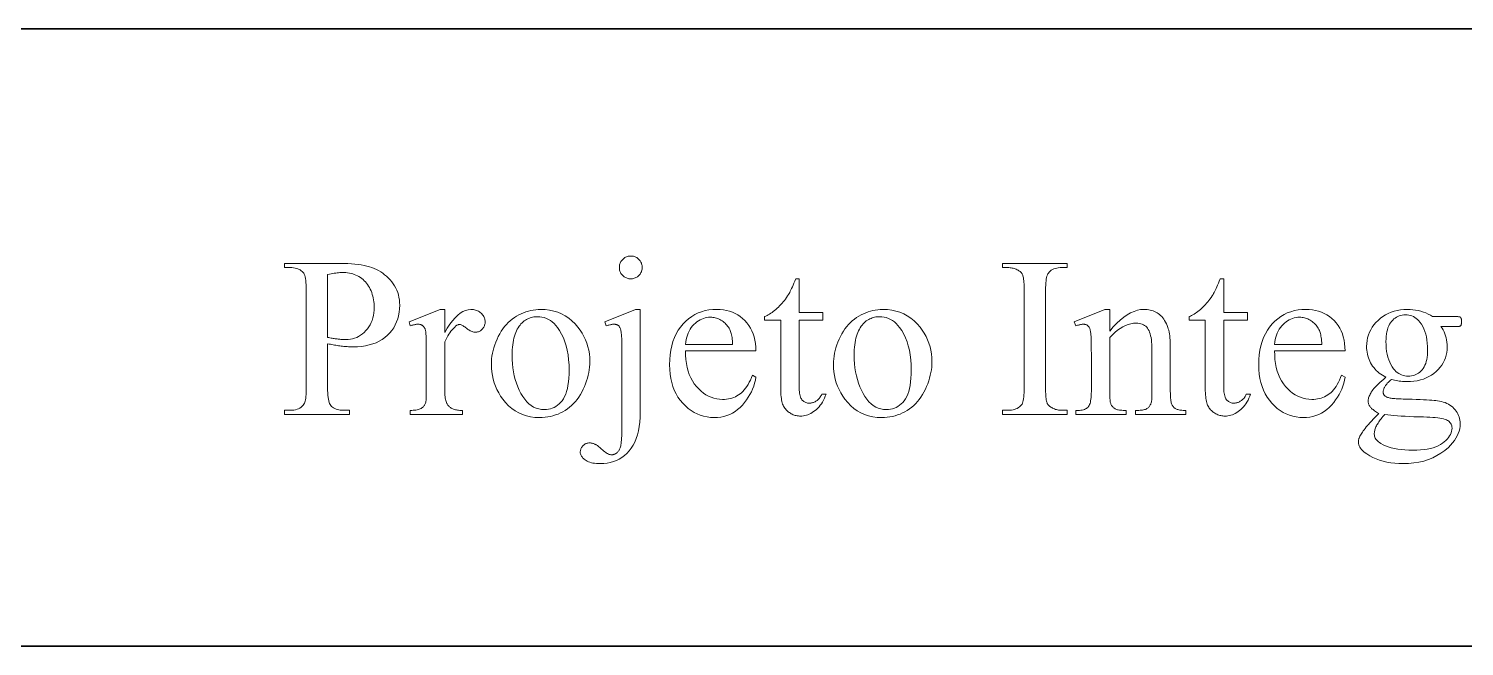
# Model space of a CAD drawing. Extents: x 0 to 297, y 0 to 210.
# Drawn here: x 202.11 to 248.57, y 50 to 70 of the extents above; entities that cross this region are included whole.
import ezdxf

# ---------------------------------------------------------------- set-up
doc = ezdxf.new("R2010")
doc.units = 0

msp = doc.modelspace()

# ---------------------------------------------------------------- linework, layer by layer
at = {"color": 7, "lineweight": 35}
for p, q in [((162, 70), (287, 70)), ((162, 50), (287, 50))]:
    msp.add_line(p, q, dxfattribs=at)
at = {"color": 7, "lineweight": 13}
for points in [[(211.786224, 59.798122), (211.786224, 58.374187), (211.787247, 58.285397), (211.790268, 58.203602), (211.795319, 58.128799), (211.802383, 58.060993), (211.811462, 58.000179), (211.822571, 57.946358), (211.835693, 57.899529), (211.85083, 57.859695), (211.867996, 57.826855), (211.887161, 57.801006), (211.91597, 57.77087), (211.947586, 57.743904), (211.98201, 57.720112), (212.019257, 57.699493), (212.059296, 57.682045), (212.102158, 57.66777), (212.147842, 57.656666), (212.19632, 57.648735), (212.24762, 57.643978), (212.301727, 57.642391), (212.489182, 57.642391), (212.489182, 57.50901), (210.394745, 57.50901), (210.394745, 57.642391), (210.578583, 57.642391), (210.638824, 57.644409), (210.695526, 57.650467), (210.748703, 57.660561), (210.79834, 57.67469), (210.844452, 57.69286), (210.887024, 57.715065), (210.926071, 57.74131), (210.961578, 57.771591), (210.993546, 57.805908), (211.021988, 57.844265), (211.03569, 57.869682), (211.047943, 57.901222), (211.058762, 57.938896), (211.06813, 57.982693), (211.076065, 58.032623), (211.08255, 58.08868), (211.087601, 58.150864), (211.091202, 58.219177), (211.093369, 58.293617), (211.094086, 58.374187), (211.094086, 61.532082), (211.093109, 61.620872), (211.090195, 61.702667), (211.085327, 61.777466), (211.078522, 61.845276), (211.069763, 61.90609), (211.059052, 61.959911), (211.046402, 62.006741), (211.031799, 62.046574), (211.015244, 62.079414), (210.99675, 62.105263), (210.96727, 62.135399), (210.935043, 62.162361), (210.90007, 62.186153), (210.862366, 62.206776), (210.821915, 62.224224), (210.778732, 62.238499), (210.732803, 62.249603), (210.684143, 62.25753), (210.632736, 62.262291), (210.578583, 62.263878), (210.394745, 62.263878), (210.394745, 62.397259), (212.186371, 62.397259), (212.314819, 62.395905), (212.437714, 62.39185), (212.555054, 62.385094), (212.66684, 62.375629), (212.773071, 62.363464), (212.873764, 62.348591), (212.968887, 62.331017), (213.058472, 62.310741), (213.142502, 62.287758), (213.220978, 62.262074), (213.295502, 62.233181), (213.36763, 62.200573), (213.437378, 62.164257), (213.504761, 62.124222), (213.569763, 62.080479), (213.63237, 62.03302), (213.692612, 61.981846), (213.750473, 61.926964), (213.805954, 61.868366), (213.859055, 61.806053), (213.908371, 61.740696), (213.952484, 61.672962), (213.991425, 61.602844), (214.025162, 61.53035), (214.053711, 61.455479), (214.077072, 61.378223), (214.095245, 61.298592), (214.108215, 61.216579), (214.116013, 61.132191), (214.118607, 61.045422), (214.114655, 60.927971), (214.102814, 60.814995), (214.083069, 60.706486), (214.05545, 60.602448), (214.019913, 60.502884), (213.976501, 60.407784), (213.925186, 60.317158), (213.865967, 60.230999), (213.798859, 60.149315), (213.723862, 60.072098), (213.641663, 60.000862), (213.552917, 59.93713), (213.457657, 59.880894), (213.355881, 59.832153), (213.247574, 59.790913), (213.132736, 59.757172), (213.011368, 59.730927), (212.883484, 59.712181), (212.749084, 59.700935), (212.608154, 59.697186), (212.572525, 59.697437), (212.536331, 59.698196), (212.499573, 59.699459), (212.462219, 59.701225), (212.424301, 59.703495), (212.385803, 59.706272), (212.346725, 59.709553), (212.307068, 59.713337), (212.26683, 59.717625), (212.226028, 59.72242), (212.184647, 59.727718), (212.142685, 59.733524), (212.100143, 59.739834), (212.057037, 59.746647), (212.013336, 59.753963), (211.96907, 59.761787), (211.924225, 59.770115), (211.878799, 59.778946), (211.832809, 59.78828)], [(221.595169, 62.638786), (221.625702, 62.637707), (221.655304, 62.63446), (221.68396, 62.629051), (221.711685, 62.621483), (221.738464, 62.611752), (221.764313, 62.599854), (221.789215, 62.585793), (221.813202, 62.569572), (221.836227, 62.551189), (221.858322, 62.53064), (221.878876, 62.508541), (221.897263, 62.485504), (221.913483, 62.461533), (221.927536, 62.436623), (221.939438, 62.410778), (221.949173, 62.383991), (221.956741, 62.35627), (221.962143, 62.327614), (221.965393, 62.298016), (221.966476, 62.267483), (221.965393, 62.237633), (221.962143, 62.208649), (221.956741, 62.180531), (221.949173, 62.153278), (221.939438, 62.126892), (221.927536, 62.101368), (221.913483, 62.07671), (221.897263, 62.052917), (221.878876, 62.029991), (221.858322, 62.007927), (221.836227, 61.987381), (221.813202, 61.968994), (221.789215, 61.952774), (221.764313, 61.938713), (221.738464, 61.926819), (221.711685, 61.917084), (221.68396, 61.909515), (221.655304, 61.904106), (221.625702, 61.900864), (221.595169, 61.89978), (221.565323, 61.900864), (221.536331, 61.904106), (221.508224, 61.909515), (221.480972, 61.917084), (221.454575, 61.926819), (221.429062, 61.938713), (221.404404, 61.952774), (221.3806, 61.968994), (221.357681, 61.987381), (221.335617, 62.007927), (221.315063, 62.029991), (221.296692, 62.052917), (221.280457, 62.07671), (221.266403, 62.101368), (221.254501, 62.126892), (221.244781, 62.153278), (221.237198, 62.180531), (221.231796, 62.208649), (221.228546, 62.237633), (221.227478, 62.267483), (221.228546, 62.298016), (221.231796, 62.327614), (221.237198, 62.35627), (221.244781, 62.383991), (221.254501, 62.410778), (221.266403, 62.436623), (221.280457, 62.461533), (221.296692, 62.485504), (221.315063, 62.508541), (221.335617, 62.53064), (221.357681, 62.551189), (221.3806, 62.569572), (221.404404, 62.585793), (221.429062, 62.599854), (221.454575, 62.611752), (221.480972, 62.621483), (221.508224, 62.629055), (221.536331, 62.63446), (221.565323, 62.637707)], [(235.722778, 57.642391), (235.722778, 57.50901), (233.628342, 57.50901), (233.628342, 57.642391), (233.801376, 57.642391), (233.860275, 57.644157), (233.915863, 57.649456), (233.96814, 57.658291), (234.01709, 57.670654), (234.062729, 57.68655), (234.105042, 57.705982), (234.144058, 57.728947), (234.179749, 57.75544), (234.212112, 57.785469), (234.241165, 57.819031), (234.257599, 57.845348), (234.272308, 57.878151), (234.285294, 57.917446), (234.296539, 57.963226), (234.306061, 58.015499), (234.313843, 58.074261), (234.319901, 58.139507), (234.324219, 58.211246), (234.326813, 58.289471), (234.327682, 58.374187), (234.327682, 61.532082), (234.327225, 61.603821), (234.325806, 61.670509), (234.323471, 61.732155), (234.32019, 61.78875), (234.315979, 61.840302), (234.310822, 61.886803), (234.304718, 61.928261), (234.297699, 61.964668), (234.289734, 61.996033), (234.280823, 62.022346), (234.272858, 62.040119), (234.263382, 62.057388), (234.25238, 62.07415), (234.239868, 62.090408), (234.225845, 62.106163), (234.210312, 62.12141), (234.193268, 62.136154), (234.174698, 62.150394), (234.154617, 62.164131), (234.133026, 62.177361), (234.101151, 62.193798), (234.069, 62.208504), (234.03656, 62.221481), (234.003815, 62.232731), (233.970795, 62.242249), (233.937485, 62.250034), (233.9039, 62.256088), (233.87001, 62.260418), (233.835831, 62.263012), (233.801376, 62.263878), (233.628342, 62.263878), (233.628342, 62.397259), (235.722778, 62.397259), (235.722778, 62.263878), (235.546143, 62.263878), (235.48793, 62.262112), (235.432953, 62.256813), (235.381226, 62.247978), (235.332733, 62.235615), (235.287491, 62.219719), (235.245499, 62.200287), (235.206741, 62.177322), (235.171234, 62.150826), (235.138977, 62.120796), (235.109955, 62.087238), (235.092834, 62.060921), (235.077515, 62.028114), (235.063995, 61.988823), (235.052277, 61.943039), (235.042358, 61.89077), (235.034241, 61.832008), (235.027939, 61.766762), (235.023438, 61.695023), (235.020721, 61.616798), (235.019821, 61.532082), (235.019821, 58.374187), (235.020294, 58.302448), (235.021698, 58.23576), (235.024048, 58.174114), (235.027328, 58.117519), (235.03154, 58.065968), (235.036697, 58.019463), (235.042786, 57.978008), (235.04982, 57.941597), (235.057785, 57.910236), (235.066696, 57.883919), (235.074692, 57.86615), (235.08429, 57.848881), (235.095459, 57.832119), (235.108215, 57.815861), (235.122574, 57.800106), (235.138504, 57.784859), (235.156021, 57.770115), (235.175125, 57.755875), (235.195816, 57.742138), (235.218094, 57.728909), (235.249283, 57.712471), (235.280823, 57.697762), (235.312729, 57.684784), (235.344986, 57.673538), (235.377609, 57.664021), (235.410599, 57.656235), (235.443939, 57.650177), (235.477646, 57.645851), (235.511719, 57.643257), (235.546143, 57.642391)], [(211.786224, 60.003601), (211.824005, 59.996574), (211.860931, 59.989906), (211.896973, 59.983597), (211.932159, 59.977646), (211.966476, 59.972061), (211.999924, 59.966831), (212.032516, 59.961967), (212.06424, 59.957458), (212.095093, 59.953316), (212.125092, 59.949528), (212.154221, 59.946106), (212.18248, 59.943039), (212.209885, 59.940338), (212.236404, 59.937992), (212.262085, 59.936012), (212.28688, 59.934387), (212.310822, 59.933128), (212.333893, 59.932224), (212.356094, 59.931686), (212.377441, 59.931503), (212.451385, 59.934406), (212.523285, 59.943111), (212.59314, 59.957623), (212.660919, 59.977936), (212.726654, 60.004055), (212.790344, 60.035976), (212.851959, 60.0737), (212.91153, 60.117229), (212.969055, 60.166561), (213.024521, 60.221699), (213.076233, 60.281452), (213.122498, 60.344627), (213.163315, 60.411228), (213.1987, 60.481255), (213.228638, 60.554703), (213.253143, 60.631577), (213.272186, 60.711876), (213.285797, 60.795601), (213.293961, 60.882748), (213.296692, 60.97332), (213.29538, 61.036316), (213.291489, 61.098412), (213.285004, 61.159607), (213.275925, 61.219898), (213.264236, 61.279289), (213.249969, 61.337776), (213.233093, 61.395367), (213.213623, 61.452053), (213.191559, 61.507839), (213.166901, 61.562721), (213.139877, 61.615788), (213.110672, 61.666111), (213.079315, 61.713696), (213.045776, 61.758541), (213.010101, 61.800648), (212.972244, 61.840012), (212.932236, 61.876637), (212.890045, 61.910522), (212.845718, 61.941669), (212.79921, 61.970078), (212.750977, 61.995762), (212.701447, 62.018745), (212.65062, 62.039021), (212.59848, 62.056595), (212.545059, 62.071465), (212.490341, 62.083633), (212.434326, 62.093094), (212.376999, 62.099854), (212.31839, 62.103909), (212.258469, 62.105263), (212.220657, 62.104576), (212.180756, 62.10252), (212.138748, 62.099098), (212.094666, 62.094303), (212.048492, 62.088139), (212.000214, 62.080605), (211.94986, 62.071701), (211.8974, 62.061424), (211.842865, 62.049782), (211.786224, 62.036766)], [(227.045776, 61.896175), (227.045776, 60.8111), (227.81723, 60.8111), (227.81723, 60.558758), (227.045776, 60.558758), (227.045776, 58.417446), (227.046707, 58.35537), (227.049454, 58.297474), (227.054062, 58.243763), (227.060486, 58.194229), (227.068756, 58.14888), (227.078873, 58.107712), (227.09082, 58.070724), (227.104614, 58.037922), (227.120239, 58.0093), (227.137711, 57.984856), (227.156616, 57.963623), (227.176575, 57.944626), (227.197571, 57.927864), (227.219604, 57.913338), (227.242706, 57.901043), (227.26683, 57.890987), (227.292023, 57.883163), (227.318237, 57.877575), (227.34552, 57.874222), (227.373825, 57.873104), (227.397552, 57.873844), (227.421127, 57.87606), (227.44455, 57.879757), (227.46785, 57.88493), (227.490982, 57.891582), (227.513992, 57.899708), (227.536835, 57.909317), (227.559555, 57.920403), (227.582123, 57.932964), (227.604538, 57.947006), (227.626389, 57.96249), (227.647217, 57.979378), (227.667053, 57.997673), (227.685867, 58.017372), (227.703674, 58.038479), (227.720474, 58.060993), (227.736267, 58.084911), (227.751053, 58.110237), (227.764816, 58.136967), (227.777573, 58.165104), (227.918167, 58.165104), (227.891891, 58.096195), (227.863525, 58.030785), (227.833054, 57.968868), (227.800507, 57.910454), (227.765869, 57.85553), (227.729126, 57.804108), (227.690308, 57.75618), (227.649384, 57.71175), (227.606384, 57.670815), (227.561279, 57.633381), (227.514999, 57.599476), (227.468414, 57.569141), (227.421555, 57.542374), (227.374405, 57.519176), (227.326965, 57.499546), (227.279236, 57.483486), (227.231216, 57.470997), (227.182907, 57.462074), (227.134323, 57.456722), (227.085434, 57.454937), (227.052338, 57.455856), (227.019394, 57.458614), (226.986588, 57.463211), (226.953934, 57.469646), (226.921417, 57.477917), (226.889038, 57.488029), (226.856812, 57.499981), (226.824738, 57.513767), (226.792786, 57.529396), (226.761002, 57.546864), (226.730103, 57.56604), (226.700867, 57.586803), (226.673294, 57.609154), (226.647369, 57.633091), (226.623108, 57.658615), (226.60051, 57.685722), (226.579559, 57.714417), (226.560272, 57.744698), (226.542648, 57.776566), (226.526672, 57.81002), (226.512299, 57.846123), (226.49942, 57.885941), (226.488068, 57.929466), (226.478226, 57.976711), (226.469894, 58.027664), (226.463089, 58.082333), (226.457794, 58.140717), (226.45401, 58.202808), (226.451736, 58.268616), (226.450974, 58.338139), (226.450974, 60.558758), (225.928268, 60.558758), (225.928268, 60.677719), (225.968002, 60.694679), (226.007935, 60.71384), (226.048035, 60.735199), (226.088318, 60.758759), (226.128784, 60.784515), (226.169434, 60.812469), (226.210251, 60.842625), (226.251266, 60.874981), (226.29245, 60.909534), (226.333817, 60.946285), (226.374817, 60.98484), (226.414917, 61.024799), (226.454132, 61.066166), (226.492432, 61.10894), (226.529831, 61.153114), (226.56633, 61.1987), (226.601929, 61.245689), (226.636627, 61.294086), (226.670425, 61.343887), (226.703323, 61.395096), (226.720551, 61.424763), (226.739075, 61.458973), (226.758911, 61.497726), (226.780029, 61.541023), (226.80246, 61.58886), (226.826172, 61.641239), (226.851196, 61.698158), (226.877502, 61.759624), (226.905121, 61.82563), (226.934036, 61.896175)], [(240.784073, 61.896175), (240.784073, 60.8111), (241.555511, 60.8111), (241.555511, 60.558758), (240.784073, 60.558758), (240.784073, 58.417446), (240.784988, 58.35537), (240.78775, 58.297474), (240.792343, 58.243763), (240.798767, 58.194229), (240.807053, 58.14888), (240.817154, 58.107712), (240.829117, 58.070724), (240.842896, 58.037922), (240.858521, 58.0093), (240.875992, 57.984856), (240.894897, 57.963623), (240.914856, 57.944626), (240.935852, 57.927864), (240.957901, 57.913338), (240.980988, 57.901043), (241.005127, 57.890987), (241.030304, 57.883163), (241.056519, 57.877575), (241.083801, 57.874222), (241.112122, 57.873104), (241.135834, 57.873844), (241.159409, 57.87606), (241.182846, 57.879757), (241.206131, 57.88493), (241.229279, 57.891582), (241.252274, 57.899708), (241.275131, 57.909317), (241.297836, 57.920403), (241.320404, 57.932964), (241.342834, 57.947006), (241.36467, 57.96249), (241.385513, 57.979378), (241.405334, 57.997673), (241.424149, 58.017372), (241.441956, 58.038479), (241.458755, 58.060993), (241.474548, 58.084911), (241.489334, 58.110237), (241.503098, 58.136967), (241.515869, 58.165104), (241.656448, 58.165104), (241.630173, 58.096195), (241.601807, 58.030785), (241.571335, 57.968868), (241.538788, 57.910454), (241.50415, 57.85553), (241.467407, 57.804108), (241.428589, 57.75618), (241.38768, 57.71175), (241.344666, 57.670815), (241.299561, 57.633381), (241.253281, 57.599476), (241.206711, 57.569141), (241.159851, 57.542374), (241.112686, 57.519176), (241.065247, 57.499546), (241.017517, 57.483486), (240.969513, 57.470997), (240.921204, 57.462074), (240.872604, 57.456722), (240.823715, 57.454937), (240.790634, 57.455856), (240.757675, 57.458614), (240.724869, 57.463211), (240.692215, 57.469646), (240.659698, 57.477917), (240.627319, 57.488029), (240.595093, 57.499981), (240.563019, 57.513767), (240.531082, 57.529396), (240.499283, 57.546864), (240.468384, 57.56604), (240.439148, 57.586803), (240.411575, 57.609154), (240.385651, 57.633091), (240.361389, 57.658615), (240.338791, 57.685722), (240.317841, 57.714417), (240.298553, 57.744698), (240.28093, 57.776566), (240.264954, 57.81002), (240.25058, 57.846123), (240.237701, 57.885941), (240.226349, 57.929466), (240.216507, 57.976711), (240.208191, 58.027664), (240.20137, 58.082333), (240.196075, 58.140717), (240.192291, 58.202808), (240.190018, 58.268616), (240.189255, 58.338139), (240.189255, 60.558758), (239.66655, 60.558758), (239.66655, 60.677719), (239.706299, 60.694679), (239.746216, 60.71384), (239.786316, 60.735199), (239.826599, 60.758759), (239.867065, 60.784515), (239.907715, 60.812469), (239.948547, 60.842625), (239.989548, 60.874981), (240.030731, 60.909534), (240.072098, 60.946285), (240.113098, 60.98484), (240.153214, 61.024799), (240.192413, 61.066166), (240.230713, 61.10894), (240.268112, 61.153114), (240.304611, 61.1987), (240.34021, 61.245689), (240.374908, 61.294086), (240.408707, 61.343887), (240.441605, 61.395096), (240.458832, 61.424763), (240.477356, 61.458973), (240.497192, 61.497726), (240.518311, 61.541023), (240.540741, 61.58886), (240.564453, 61.641239), (240.589478, 61.698158), (240.615784, 61.759624), (240.643402, 61.82563), (240.672318, 61.896175)], [(215.574982, 60.908432), (215.574982, 60.165825), (215.658112, 60.306919), (215.741669, 60.433163), (215.825668, 60.544556), (215.910095, 60.641094), (215.994949, 60.722782), (216.080246, 60.789616), (216.16597, 60.841599), (216.252121, 60.878731), (216.338715, 60.901009), (216.425735, 60.908432), (216.464706, 60.907227), (216.502304, 60.903603), (216.538544, 60.897564), (216.573395, 60.889111), (216.606888, 60.878242), (216.639008, 60.86496), (216.669754, 60.849258), (216.699142, 60.831146), (216.727142, 60.810616), (216.753784, 60.78767), (216.778442, 60.763138), (216.800507, 60.73785), (216.819977, 60.711803), (216.836838, 60.685001), (216.85112, 60.65744), (216.862793, 60.629128), (216.871887, 60.600052), (216.878372, 60.570221), (216.882263, 60.539635), (216.88356, 60.508289), (216.882629, 60.480602), (216.879807, 60.453785), (216.875122, 60.427826), (216.868561, 60.402737), (216.860138, 60.378513), (216.849823, 60.355152), (216.837631, 60.332657), (216.823578, 60.311028), (216.807648, 60.290264), (216.789841, 60.270367), (216.770721, 60.251873), (216.7509, 60.235325), (216.730347, 60.220726), (216.709091, 60.208073), (216.687088, 60.197365), (216.664383, 60.188606), (216.640945, 60.181793), (216.616806, 60.176926), (216.591919, 60.174007), (216.56633, 60.173035), (216.540787, 60.174278), (216.514633, 60.178009), (216.487869, 60.184227), (216.460495, 60.192932), (216.432495, 60.204124), (216.4039, 60.217808), (216.37468, 60.233974), (216.344849, 60.252628), (216.314407, 60.273773), (216.28334, 60.297401), (216.252792, 60.321033), (216.223862, 60.342175), (216.196564, 60.360832), (216.170868, 60.376999), (216.146805, 60.390678), (216.124374, 60.401871), (216.103546, 60.41058), (216.084351, 60.416798), (216.066788, 60.420528), (216.050827, 60.421772), (216.03775, 60.421051), (216.024445, 60.418888), (216.010925, 60.415283), (215.997192, 60.410236), (215.983246, 60.403748), (215.96907, 60.395817), (215.954681, 60.386444), (215.940094, 60.375629), (215.925278, 60.363373), (215.910233, 60.349674), (215.877686, 60.318203), (215.844925, 60.282909), (215.811935, 60.243797), (215.778732, 60.200863), (215.745316, 60.154106), (215.711685, 60.103531), (215.677826, 60.049133), (215.643768, 59.990913), (215.609482, 59.928875), (215.574982, 59.86301), (215.574982, 58.28046), (215.575668, 58.226997), (215.577728, 58.176205), (215.581146, 58.128078), (215.585938, 58.082623), (215.592102, 58.039833), (215.59964, 57.99971), (215.608551, 57.962254), (215.61882, 57.927467), (215.630463, 57.895348), (215.643478, 57.865894), (215.653564, 57.846752), (215.6651, 57.828262), (215.678085, 57.810417), (215.692505, 57.793221), (215.708359, 57.776676), (215.725662, 57.760777), (215.744415, 57.745529), (215.764603, 57.730927), (215.786224, 57.716976), (215.809296, 57.703674), (215.834137, 57.691345), (215.861069, 57.680317), (215.890091, 57.670582), (215.921204, 57.662148), (215.954391, 57.65501), (215.989685, 57.64917), (216.027069, 57.644627), (216.066544, 57.641384), (216.108109, 57.639435), (216.151764, 57.638786), (216.151764, 57.50901), (214.461075, 57.50901), (214.461075, 57.638786), (214.510239, 57.63958), (214.556808, 57.64196), (214.6008, 57.645924), (214.642181, 57.651478), (214.680969, 57.658615), (214.717163, 57.667339), (214.750763, 57.677647), (214.781754, 57.689545), (214.810165, 57.703026), (214.835983, 57.718094), (214.853455, 57.730316), (214.869858, 57.743904), (214.885178, 57.758865), (214.899429, 57.775196), (214.912582, 57.792896), (214.924652, 57.811966), (214.935654, 57.832405), (214.945572, 57.854218), (214.954391, 57.877396), (214.962143, 57.901943), (214.965576, 57.916473), (214.968643, 57.935543), (214.971344, 57.959156), (214.973679, 57.987309), (214.975662, 58.020004), (214.977295, 58.057243), (214.978546, 58.099026), (214.979446, 58.145348), (214.979996, 58.196213), (214.980179, 58.251621), (214.980179, 59.531361), (214.979935, 59.642048), (214.979233, 59.743401), (214.978058, 59.835415), (214.976425, 59.918095), (214.974319, 59.991436), (214.971741, 60.055443), (214.968689, 60.110111), (214.965179, 60.155441), (214.961197, 60.191437), (214.956741, 60.218094), (214.95166, 60.239491), (214.945786, 60.259697), (214.939117, 60.278709), (214.931656, 60.296539), (214.923401, 60.313175), (214.914352, 60.328621), (214.90451, 60.34288), (214.893875, 60.355946), (214.882446, 60.367825), (214.870224, 60.378513), (214.8573, 60.388103), (214.843765, 60.396683), (214.82962, 60.404251), (214.81485, 60.410812), (214.799484, 60.416363), (214.783493, 60.420906), (214.766891, 60.424438), (214.74968, 60.426964), (214.731857, 60.428478), (214.713409, 60.428982), (214.690765, 60.42844), (214.667557, 60.426819), (214.643768, 60.424114), (214.6194, 60.42033), (214.594452, 60.415462), (214.568924, 60.409515), (214.542831, 60.402485), (214.516144, 60.394375), (214.488892, 60.385181), (214.461075, 60.374908), (214.425018, 60.504684), (215.423584, 60.908432)], [(218.682404, 60.908432), (218.829422, 60.902737), (218.97052, 60.885651), (219.105698, 60.85717), (219.23497, 60.817303), (219.358322, 60.766041), (219.475769, 60.703388), (219.587311, 60.629341), (219.692932, 60.543907), (219.792648, 60.447079), (219.886444, 60.33886), (219.959732, 60.240086), (220.025314, 60.138428), (220.08316, 60.033886), (220.133316, 59.926456), (220.175735, 59.816147), (220.210449, 59.702953), (220.237457, 59.586876), (220.256744, 59.467915), (220.268311, 59.346069), (220.272171, 59.22134), (220.27005, 59.132549), (220.263672, 59.043545), (220.253021, 58.954323), (220.238144, 58.864887), (220.218994, 58.77523), (220.195602, 58.685364), (220.167953, 58.595276), (220.136047, 58.504974), (220.099899, 58.414455), (220.059479, 58.323719), (220.015335, 58.235111), (219.967987, 58.15097), (219.917435, 58.071304), (219.863663, 57.996105), (219.806686, 57.925377), (219.746506, 57.859119), (219.683105, 57.797329), (219.616516, 57.740013), (219.546707, 57.687164), (219.473679, 57.638786), (219.398224, 57.594952), (219.32106, 57.555729), (219.242203, 57.521122), (219.161652, 57.491131), (219.079407, 57.465752), (218.995453, 57.444988), (218.909821, 57.428837), (218.822495, 57.417301), (218.733475, 57.410381), (218.642761, 57.408073), (218.496582, 57.414021), (218.356522, 57.431866), (218.22261, 57.461605), (218.094803, 57.503242), (217.973145, 57.556774), (217.857605, 57.622204), (217.748199, 57.699528), (217.644913, 57.78875), (217.54776, 57.88987), (217.456741, 58.00288), (217.3862, 58.104324), (217.323074, 58.208218), (217.26738, 58.314564), (217.219101, 58.423359), (217.178268, 58.534607), (217.144852, 58.648304), (217.118851, 58.764454), (217.100296, 58.883057), (217.089157, 59.004108), (217.085434, 59.127613), (217.087692, 59.218403), (217.094452, 59.309082), (217.105713, 59.399654), (217.12149, 59.49012), (217.141769, 59.580479), (217.16655, 59.670727), (217.195831, 59.760868), (217.22963, 59.850899), (217.267929, 59.940823), (217.310745, 60.03064), (217.357224, 60.118057), (217.406555, 60.20079), (217.45874, 60.278839), (217.513779, 60.352196), (217.571655, 60.420872), (217.63237, 60.484856), (217.695938, 60.544159), (217.76236, 60.598774), (217.831635, 60.648701), (217.903748, 60.693943), (217.977722, 60.734695), (218.052567, 60.77116), (218.128265, 60.803333), (218.204834, 60.831215), (218.282257, 60.854809), (218.360565, 60.874115), (218.439728, 60.88913), (218.51976, 60.899853), (218.600647, 60.906288)], [(221.905197, 60.908432), (221.905197, 57.584713), (221.901581, 57.419643), (221.890778, 57.263302), (221.872742, 57.115681), (221.847519, 56.976784), (221.815063, 56.846611), (221.775421, 56.725159), (221.728546, 56.612434), (221.674484, 56.508434), (221.61319, 56.413155), (221.544708, 56.326603), (221.470444, 56.24852), (221.391861, 56.178658), (221.308945, 56.117012), (221.221695, 56.063587), (221.130142, 56.018383), (221.034241, 55.981396), (220.934036, 55.952629), (220.829483, 55.932083), (220.720627, 55.919754), (220.607422, 55.915642), (220.543518, 55.916832), (220.482986, 55.920403), (220.425842, 55.92635), (220.372101, 55.934677), (220.321732, 55.945385), (220.274765, 55.958469), (220.231186, 55.973934), (220.190994, 55.991779), (220.154175, 56.012001), (220.120758, 56.034607), (220.090622, 56.058468), (220.06366, 56.082478), (220.039871, 56.106632), (220.019257, 56.130928), (220.001801, 56.155369), (219.987534, 56.179955), (219.976425, 56.204685), (219.968491, 56.229557), (219.96373, 56.254578), (219.962143, 56.279739), (219.963028, 56.304611), (219.965683, 56.328766), (219.970093, 56.352196), (219.976288, 56.374908), (219.984222, 56.396896), (219.993942, 56.418167), (220.005432, 56.438713), (220.018677, 56.458542), (220.033691, 56.477646), (220.050476, 56.496033), (220.068436, 56.513157), (220.087021, 56.528477), (220.106216, 56.541996), (220.126022, 56.553711), (220.146454, 56.563625), (220.16748, 56.571735), (220.189133, 56.578045), (220.211395, 56.58255), (220.234268, 56.585255), (220.257751, 56.586155), (220.276535, 56.585686), (220.29538, 56.584282), (220.314316, 56.581936), (220.333313, 56.578655), (220.352386, 56.57444), (220.371521, 56.569283), (220.390732, 56.56319), (220.410019, 56.556164), (220.429382, 56.548195), (220.448807, 56.539291), (220.462204, 56.532928), (220.477875, 56.523933), (220.495804, 56.51231), (220.516006, 56.498051), (220.538483, 56.481163), (220.563232, 56.461643), (220.590256, 56.439491), (220.619537, 56.414707), (220.651093, 56.387291), (220.684937, 56.357243), (220.719345, 56.32745), (220.752625, 56.300793), (220.784805, 56.277267), (220.815857, 56.256882), (220.845795, 56.239635), (220.874619, 56.225521), (220.902328, 56.214542), (220.928909, 56.206703), (220.954376, 56.202), (220.978729, 56.200432), (220.996002, 56.201099), (221.013199, 56.203098), (221.030319, 56.206432), (221.047363, 56.211102), (221.064346, 56.217102), (221.081253, 56.224438), (221.098083, 56.233109), (221.114853, 56.243114), (221.131546, 56.254452), (221.148163, 56.26712), (221.164307, 56.281361), (221.179596, 56.297401), (221.194016, 56.315247), (221.207565, 56.334892), (221.220261, 56.356342), (221.232086, 56.379593), (221.243042, 56.404648), (221.253143, 56.431503), (221.26236, 56.460163), (221.270721, 56.490623), (221.278259, 56.525646), (221.285004, 56.567986), (221.290955, 56.617645), (221.296112, 56.674618), (221.300476, 56.738914), (221.304031, 56.810524), (221.306808, 56.889454), (221.308792, 56.9757), (221.309982, 57.069267), (221.310379, 57.170151), (221.310379, 59.520546), (221.310059, 59.625519), (221.309082, 59.72271), (221.307465, 59.812111), (221.305191, 59.893726), (221.302277, 59.967552), (221.298706, 60.033596), (221.294479, 60.09185), (221.289612, 60.142319), (221.284103, 60.185001), (221.277939, 60.219898), (221.272598, 60.24295), (221.266693, 60.264526), (221.260208, 60.284622), (221.253143, 60.303242), (221.245499, 60.320385), (221.237274, 60.336048), (221.228485, 60.350231), (221.219101, 60.362938), (221.209152, 60.374168), (221.198639, 60.383919), (221.187424, 60.392483), (221.175415, 60.400143), (221.162613, 60.406902), (221.149033, 60.412758), (221.134644, 60.417717), (221.119461, 60.421772), (221.1035, 60.424927), (221.086731, 60.427177), (221.069183, 60.428532), (221.050827, 60.428982), (221.030212, 60.42844), (221.008728, 60.426819), (220.986374, 60.424114), (220.963165, 60.42033), (220.939072, 60.415462), (220.914139, 60.409515), (220.888321, 60.402485), (220.861649, 60.394375), (220.834106, 60.385181), (220.805695, 60.374908), (220.755234, 60.504684), (221.750183, 60.908432)], [(223.365173, 59.56741), (223.368103, 59.423504), (223.378296, 59.285938), (223.395782, 59.15472), (223.420547, 59.029846), (223.452591, 58.911316), (223.491928, 58.799133), (223.538544, 58.693295), (223.592438, 58.593796), (223.65361, 58.500648), (223.722061, 58.413841), (223.795425, 58.334389), (223.871307, 58.263302), (223.949707, 58.200573), (224.03064, 58.146214), (224.11409, 58.100216), (224.200073, 58.06258), (224.288574, 58.033306), (224.379593, 58.012398), (224.473145, 57.999855), (224.569214, 57.99567), (224.633255, 57.997456), (224.695602, 58.002811), (224.756256, 58.01173), (224.815216, 58.024223), (224.872482, 58.040283), (224.92804, 58.05991), (224.981918, 58.083111), (225.034103, 58.109875), (225.084595, 58.140209), (225.133377, 58.174114), (225.180557, 58.212345), (225.226166, 58.255657), (225.270248, 58.304054), (225.312759, 58.357533), (225.353729, 58.416096), (225.393158, 58.47974), (225.431015, 58.548466), (225.467346, 58.622276), (225.502106, 58.701168), (225.535324, 58.785145), (225.647079, 58.713047), (225.629059, 58.615158), (225.60527, 58.519032), (225.575699, 58.424675), (225.540375, 58.332081), (225.499283, 58.241257), (225.452423, 58.152199), (225.39978, 58.064903), (225.341385, 57.979378), (225.277222, 57.895618), (225.207275, 57.813625), (225.132629, 57.736568), (225.054291, 57.667625), (224.972275, 57.606792), (224.886597, 57.554073), (224.797226, 57.50946), (224.704178, 57.472961), (224.607468, 57.444572), (224.507065, 57.424294), (224.402985, 57.412128), (224.295242, 57.408073), (224.177994, 57.412704), (224.064163, 57.426601), (223.953766, 57.449764), (223.846786, 57.482189), (223.74324, 57.52388), (223.643112, 57.574837), (223.546417, 57.635056), (223.45314, 57.70454), (223.363281, 57.783291), (223.276855, 57.871304), (223.196381, 57.96714), (223.124374, 58.069355), (223.060837, 58.177956), (223.005768, 58.292931), (222.959167, 58.414291), (222.921051, 58.54203), (222.891403, 58.676151), (222.870224, 58.816654), (222.857513, 58.963535), (222.853287, 59.116798), (222.85762, 59.282497), (222.870651, 59.440735), (222.89238, 59.591507), (222.922791, 59.734821), (222.961884, 59.870674), (223.009659, 59.999062), (223.066132, 60.119987), (223.131287, 60.233452), (223.205139, 60.339455), (223.287674, 60.437992), (223.37677, 60.528061), (223.470291, 60.60865), (223.568253, 60.679756), (223.670654, 60.741383), (223.777481, 60.793526), (223.888748, 60.836193), (224.004456, 60.869373), (224.124588, 60.893078), (224.249161, 60.907299), (224.378159, 60.912037), (224.487198, 60.908379), (224.592285, 60.897404), (224.693405, 60.879108), (224.790558, 60.853497), (224.883743, 60.820564), (224.972961, 60.780315), (225.058228, 60.73275), (225.139511, 60.677864), (225.216827, 60.615662), (225.290192, 60.546143), (225.358002, 60.470493), (225.418671, 60.389904), (225.472214, 60.304379), (225.5186, 60.213913), (225.557861, 60.118507), (225.589981, 60.018166), (225.61496, 59.912884), (225.632813, 59.802666), (225.643509, 59.687508), (225.647079, 59.56741)], [(229.753067, 60.908432), (229.90007, 60.902737), (230.041168, 60.885651), (230.176346, 60.85717), (230.305634, 60.817303), (230.428986, 60.766041), (230.546432, 60.703388), (230.657974, 60.629341), (230.763596, 60.543907), (230.863297, 60.447079), (230.957108, 60.33886), (231.030396, 60.240086), (231.095963, 60.138428), (231.153824, 60.033886), (231.203964, 59.926456), (231.246399, 59.816147), (231.281113, 59.702953), (231.308105, 59.586876), (231.327393, 59.467915), (231.338974, 59.346069), (231.342834, 59.22134), (231.340698, 59.132549), (231.33432, 59.043545), (231.323685, 58.954323), (231.308792, 58.864887), (231.289658, 58.77523), (231.266266, 58.685364), (231.238617, 58.595276), (231.206711, 58.504974), (231.170547, 58.414455), (231.130142, 58.323719), (231.085999, 58.235111), (231.038651, 58.15097), (230.988083, 58.071304), (230.934326, 57.996105), (230.87735, 57.925377), (230.817169, 57.859119), (230.753769, 57.797329), (230.687164, 57.740013), (230.617355, 57.687164), (230.544342, 57.638786), (230.468872, 57.594952), (230.391708, 57.555729), (230.312851, 57.521122), (230.2323, 57.491131), (230.150055, 57.465752), (230.066116, 57.444988), (229.980484, 57.428837), (229.893158, 57.417301), (229.804123, 57.410381), (229.713409, 57.408073), (229.56723, 57.414021), (229.427185, 57.431866), (229.293259, 57.461605), (229.165466, 57.503242), (229.043793, 57.556774), (228.928268, 57.622204), (228.818848, 57.699528), (228.715576, 57.78875), (228.618423, 57.88987), (228.527405, 58.00288), (228.456848, 58.104324), (228.393723, 58.208218), (228.338028, 58.314564), (228.289764, 58.423359), (228.248917, 58.534607), (228.2155, 58.648304), (228.189514, 58.764454), (228.170944, 58.883057), (228.159805, 59.004108), (228.156097, 59.127613), (228.15834, 59.218403), (228.1651, 59.309082), (228.176376, 59.399654), (228.192139, 59.49012), (228.212418, 59.580479), (228.237198, 59.670727), (228.266495, 59.760868), (228.300293, 59.850899), (228.338593, 59.940823), (228.381393, 60.03064), (228.427887, 60.118057), (228.477219, 60.20079), (228.529404, 60.278839), (228.584427, 60.352196), (228.642303, 60.420872), (228.703033, 60.484856), (228.766602, 60.544159), (228.833023, 60.598774), (228.902283, 60.648701), (228.974411, 60.693943), (229.04837, 60.734695), (229.123215, 60.77116), (229.198914, 60.803333), (229.275482, 60.831215), (229.352921, 60.854809), (229.431213, 60.874115), (229.510376, 60.88913), (229.590408, 60.899853), (229.67131, 60.906288)], [(237.096252, 60.209084), (237.211792, 60.341957), (237.326248, 60.46085), (237.439621, 60.56575), (237.55191, 60.656666), (237.663116, 60.733597), (237.773254, 60.796535), (237.882294, 60.845493), (237.990265, 60.880459), (238.097153, 60.90144), (238.202957, 60.908432), (238.256271, 60.907082), (238.308075, 60.903027), (238.358368, 60.896267), (238.407135, 60.886803), (238.454407, 60.874638), (238.500153, 60.859768), (238.544373, 60.842194), (238.587097, 60.821915), (238.628296, 60.798935), (238.667984, 60.773251), (238.706131, 60.744465), (238.742676, 60.712181), (238.777649, 60.676403), (238.811035, 60.637127), (238.842834, 60.594357), (238.873032, 60.548088), (238.901657, 60.498322), (238.928696, 60.445061), (238.954147, 60.388298), (238.978012, 60.328045), (238.993073, 60.282478), (239.006561, 60.2323), (239.018463, 60.177502), (239.028763, 60.118095), (239.037491, 60.054073), (239.044632, 59.985435), (239.050186, 59.912182), (239.054153, 59.834316), (239.056519, 59.751835), (239.057312, 59.664742), (239.057312, 58.255226), (239.057831, 58.194519), (239.059341, 58.137848), (239.061859, 58.085217), (239.065399, 58.036625), (239.069931, 57.992065), (239.075485, 57.95155), (239.082047, 57.915066), (239.089615, 57.882622), (239.098206, 57.854218), (239.107788, 57.829845), (239.116211, 57.812218), (239.125595, 57.795383), (239.135956, 57.779343), (239.147293, 57.764091), (239.159607, 57.749638), (239.172897, 57.735973), (239.187149, 57.723106), (239.202377, 57.711029), (239.218582, 57.699745), (239.235764, 57.689255), (239.254913, 57.679665), (239.277069, 57.671085), (239.302216, 57.663517), (239.330353, 57.656956), (239.361481, 57.651405), (239.395599, 57.646862), (239.432709, 57.64333), (239.472824, 57.640804), (239.515915, 57.63929), (239.562012, 57.638786), (239.562012, 57.50901), (237.928986, 57.50901), (237.928986, 57.638786), (237.997482, 57.638786), (238.042236, 57.639488), (238.084213, 57.641598), (238.123413, 57.645115), (238.159836, 57.650036), (238.193497, 57.656361), (238.224365, 57.664093), (238.252472, 57.673233), (238.277802, 57.683777), (238.300339, 57.695724), (238.320114, 57.709084), (238.337936, 57.723808), (238.354645, 57.739868), (238.370239, 57.757263), (238.38472, 57.77599), (238.398071, 57.796051), (238.410309, 57.817448), (238.421432, 57.840176), (238.431427, 57.864239), (238.440323, 57.889633), (238.44809, 57.916363), (238.450836, 57.929485), (238.453278, 57.947224), (238.455444, 57.969574), (238.457321, 57.996536), (238.458908, 58.028118), (238.460205, 58.064308), (238.461212, 58.105118), (238.461929, 58.150539), (238.462372, 58.200573), (238.462509, 58.255226), (238.462509, 59.607063), (238.461334, 59.694717), (238.457825, 59.777431), (238.451965, 59.855206), (238.443756, 59.928043), (238.433228, 59.995941), (238.420334, 60.058903), (238.405106, 60.116924), (238.387527, 60.170006), (238.367615, 60.218147), (238.345352, 60.261353), (238.320313, 60.300053), (238.292068, 60.334679), (238.26062, 60.365227), (238.225952, 60.391708), (238.18808, 60.414112), (238.147003, 60.432442), (238.102722, 60.446701), (238.055222, 60.456882), (238.004532, 60.462994), (237.950607, 60.465031), (237.864853, 60.460342), (237.77916, 60.446285), (237.693542, 60.422852), (237.608002, 60.390049), (237.522537, 60.34787), (237.437134, 60.296322), (237.351807, 60.235397), (237.266541, 60.165104), (237.181366, 60.085434), (237.096252, 59.996391), (237.096252, 58.255226), (237.096649, 58.190735), (237.097839, 58.131359), (237.099823, 58.077106), (237.1026, 58.027973), (237.106171, 57.983955), (237.110535, 57.945061), (237.115677, 57.911282), (237.121628, 57.882622), (237.128372, 57.859081), (237.13591, 57.84066), (237.146378, 57.820313), (237.157608, 57.801079), (237.169586, 57.782967), (237.182343, 57.765968), (237.195831, 57.750088), (237.210098, 57.735325), (237.225113, 57.72168), (237.240875, 57.709156), (237.257416, 57.697746), (237.274689, 57.687454), (237.294174, 57.678207), (237.317307, 57.669933), (237.34407, 57.662632), (237.374481, 57.656307), (237.408524, 57.650955), (237.446213, 57.646572), (237.487549, 57.643166), (237.532516, 57.640732), (237.581131, 57.639275), (237.633377, 57.638786), (237.633377, 57.50901), (236.000366, 57.50901), (236.000366, 57.638786), (236.072464, 57.638786), (236.121292, 57.640068), (236.16684, 57.643906), (236.209106, 57.650303), (236.248093, 57.659264), (236.283798, 57.67078), (236.316223, 57.684856), (236.345367, 57.701492), (236.371231, 57.720692), (236.393814, 57.742447), (236.413116, 57.766762), (236.429901, 57.794682), (236.444916, 57.827251), (236.45816, 57.864471), (236.46965, 57.906342), (236.47937, 57.952866), (236.487305, 58.004036), (236.4935, 58.059856), (236.49791, 58.120331), (236.500565, 58.185452), (236.501434, 58.255226), (236.501434, 59.480892), (236.501175, 59.595203), (236.500366, 59.700214), (236.499008, 59.795925), (236.497116, 59.882336), (236.49469, 59.959442), (236.491714, 60.027252), (236.48819, 60.085758), (236.484146, 60.134964), (236.479538, 60.174873), (236.474411, 60.205479), (236.468704, 60.230602), (236.462433, 60.25407), (236.455582, 60.275883), (236.448166, 60.296032), (236.440155, 60.314526), (236.43158, 60.33136), (236.422424, 60.346539), (236.412689, 60.360054), (236.402374, 60.371918), (236.391495, 60.382118), (236.379944, 60.391022), (236.36763, 60.398987), (236.354553, 60.406017), (236.340729, 60.412109), (236.326157, 60.417267), (236.310822, 60.421482), (236.294724, 60.424763), (236.277863, 60.427109), (236.260254, 60.428513), (236.241882, 60.428982), (236.221313, 60.42844), (236.199921, 60.426819), (236.177765, 60.424114), (236.1548, 60.42033), (236.131042, 60.415462), (236.106491, 60.409515), (236.081146, 60.402485), (236.055008, 60.394375), (236.028076, 60.385181), (236.000366, 60.374908), (235.946289, 60.504684), (236.941238, 60.908432), (237.096252, 60.908432)], [(242.431503, 59.56741), (242.434418, 59.423504), (242.444626, 59.285938), (242.462112, 59.15472), (242.486877, 59.029846), (242.518921, 58.911316), (242.558258, 58.799133), (242.604858, 58.693295), (242.658752, 58.593796), (242.71994, 58.500648), (242.788391, 58.413841), (242.861755, 58.334389), (242.937637, 58.263302), (243.016052, 58.200573), (243.09697, 58.146214), (243.18042, 58.100216), (243.266403, 58.06258), (243.354904, 58.033306), (243.445923, 58.012398), (243.539474, 57.999855), (243.635544, 57.99567), (243.699585, 57.997456), (243.761932, 58.002811), (243.822586, 58.01173), (243.881546, 58.024223), (243.938812, 58.040283), (243.994385, 58.05991), (244.048248, 58.083111), (244.100433, 58.109875), (244.150925, 58.140209), (244.199707, 58.174114), (244.246887, 58.212345), (244.292511, 58.255657), (244.336578, 58.304054), (244.379089, 58.357533), (244.420059, 58.416096), (244.459473, 58.47974), (244.497345, 58.548466), (244.533661, 58.622276), (244.568436, 58.701168), (244.601654, 58.785145), (244.713409, 58.713047), (244.695389, 58.615158), (244.6716, 58.519032), (244.642029, 58.424675), (244.606705, 58.332081), (244.565613, 58.241257), (244.518738, 58.152199), (244.466125, 58.064903), (244.407715, 57.979378), (244.343552, 57.895618), (244.273621, 57.813625), (244.198959, 57.736568), (244.120621, 57.667625), (244.038605, 57.606792), (243.952911, 57.554073), (243.863556, 57.50946), (243.770508, 57.472961), (243.673798, 57.444572), (243.573395, 57.424294), (243.46933, 57.412128), (243.361572, 57.408073), (243.244324, 57.412704), (243.130493, 57.426601), (243.020096, 57.449764), (242.913116, 57.482189), (242.80957, 57.52388), (242.709442, 57.574837), (242.612747, 57.635056), (242.51947, 57.70454), (242.429611, 57.783291), (242.343185, 57.871304), (242.262711, 57.96714), (242.190704, 58.069355), (242.127167, 58.177956), (242.072098, 58.292931), (242.025513, 58.414291), (241.987381, 58.54203), (241.957733, 58.676151), (241.936554, 58.816654), (241.923843, 58.963535), (241.919617, 59.116798), (241.92395, 59.282497), (241.936981, 59.440735), (241.95871, 59.591507), (241.98912, 59.734821), (242.028214, 59.870674), (242.075989, 59.999062), (242.132462, 60.119987), (242.197617, 60.233452), (242.271469, 60.339455), (242.354004, 60.437992), (242.4431, 60.528061), (242.536621, 60.60865), (242.634583, 60.679756), (242.736984, 60.741383), (242.843811, 60.793526), (242.955078, 60.836193), (243.070786, 60.869373), (243.190918, 60.893078), (243.315491, 60.907299), (243.444489, 60.912037), (243.553528, 60.908379), (243.658615, 60.897404), (243.759735, 60.879108), (243.856888, 60.853497), (243.950073, 60.820564), (244.039291, 60.780315), (244.124542, 60.73275), (244.205841, 60.677864), (244.283173, 60.615662), (244.356522, 60.546143), (244.424332, 60.470493), (244.485001, 60.389904), (244.538544, 60.304379), (244.58493, 60.213913), (244.624191, 60.118507), (244.656311, 60.018166), (244.68129, 59.912884), (244.699127, 59.802666), (244.709839, 59.687508), (244.713409, 59.56741)], [(246.036407, 58.713047), (245.977249, 58.743778), (245.920914, 58.776855), (245.867371, 58.812271), (245.81665, 58.850033), (245.768738, 58.890137), (245.723648, 58.932587), (245.681366, 58.977379), (245.641891, 59.024513), (245.605225, 59.07399), (245.571381, 59.125809), (245.540558, 59.179359), (245.51297, 59.234028), (245.488647, 59.289814), (245.46756, 59.346718), (245.449707, 59.404739), (245.43512, 59.463879), (245.423752, 59.524132), (245.415649, 59.585506), (245.410782, 59.647999), (245.409149, 59.711605), (245.412857, 59.808289), (245.423935, 59.902233), (245.442413, 59.993439), (245.468277, 60.081902), (245.501526, 60.167625), (245.542175, 60.25061), (245.59021, 60.330856), (245.64563, 60.408363), (245.70845, 60.483128), (245.778656, 60.555153), (245.85463, 60.622276), (245.934753, 60.682335), (246.019012, 60.735325), (246.107422, 60.781254), (246.199982, 60.820114), (246.296692, 60.85191), (246.397522, 60.876637), (246.502533, 60.894302), (246.611664, 60.9049), (246.724945, 60.908432), (246.81813, 60.906128), (246.908798, 60.899204), (246.996933, 60.887669), (247.08255, 60.871521), (247.165649, 60.850754), (247.246216, 60.825378), (247.324265, 60.795383), (247.39978, 60.760777), (247.472778, 60.721554), (247.543259, 60.677719), (248.242615, 60.677719), (248.272308, 60.677628), (248.299423, 60.677361), (248.323944, 60.67691), (248.345856, 60.676277), (248.365173, 60.675468), (248.381897, 60.674477), (248.396027, 60.673302), (248.407562, 60.671951), (248.416504, 60.670422), (248.422852, 60.668709), (248.427765, 60.666779), (248.432373, 60.664597), (248.436707, 60.662163), (248.440735, 60.659477), (248.444489, 60.65654), (248.447937, 60.653351), (248.451111, 60.649906), (248.45401, 60.646214), (248.456604, 60.642265), (248.458908, 60.638065), (248.463013, 60.631073), (248.46669, 60.62307), (248.46994, 60.614056), (248.472748, 60.604034), (248.475128, 60.593006), (248.477081, 60.580963), (248.478592, 60.567913), (248.479675, 60.553856), (248.480316, 60.538788), (248.48053, 60.522709), (248.480347, 60.504539), (248.479813, 60.487526), (248.478912, 60.471664), (248.477646, 60.456955), (248.476028, 60.443401), (248.474045, 60.431), (248.47171, 60.419754), (248.468994, 60.40966), (248.465942, 60.400719), (248.462509, 60.392933), (248.46019, 60.3894), (248.457535, 60.386009), (248.454559, 60.382767), (248.451263, 60.379665), (248.447632, 60.376709), (248.443695, 60.373898), (248.439423, 60.371231), (248.43483, 60.368706), (248.429901, 60.366329), (248.424652, 60.364094), (248.417969, 60.362038), (248.408722, 60.360199), (248.396912, 60.358578), (248.382553, 60.35717), (248.365631, 60.355984), (248.346146, 60.355007), (248.324097, 60.354252), (248.2995, 60.35371), (248.272339, 60.353386), (248.242615, 60.353279), (247.813629, 60.353279), (247.85199, 60.299927), (247.886307, 60.24369), (247.91658, 60.18457), (247.942825, 60.122566), (247.965027, 60.057678), (247.9832, 59.989906), (247.99733, 59.919247), (248.007431, 59.845707), (248.013489, 59.769283), (248.015503, 59.689976), (248.011963, 59.599026), (248.001373, 59.510742), (247.983704, 59.425125), (247.958984, 59.342175), (247.927185, 59.261894), (247.888321, 59.18428), (247.842392, 59.109333), (247.789398, 59.037056), (247.72934, 58.967445), (247.662216, 58.900501), (247.589157, 58.838173), (247.511246, 58.782406), (247.428513, 58.7332), (247.340958, 58.690552), (247.248566, 58.654469), (247.151337, 58.624943), (247.049286, 58.601982), (246.942398, 58.585579), (246.830673, 58.575737), (246.714127, 58.572456), (246.664993, 58.573177), (246.615646, 58.57534), (246.566071, 58.578945), (246.516296, 58.583992), (246.466293, 58.590481), (246.416077, 58.598412), (246.365646, 58.607784), (246.315002, 58.618599), (246.26413, 58.630856), (246.213043, 58.644554), (246.182358, 58.6175), (246.153717, 58.591129), (246.127136, 58.565445), (246.1026, 58.540443), (246.080124, 58.516129), (246.059692, 58.4925), (246.041336, 58.469555), (246.025024, 58.447296), (246.010757, 58.42572), (245.998566, 58.404827), (245.987946, 58.384586), (245.978439, 58.36496), (245.970062, 58.345943), (245.962799, 58.327541), (245.95665, 58.30975), (245.95163, 58.292572), (245.947708, 58.276009), (245.944916, 58.260056), (245.943237, 58.244717), (245.942688, 58.229992), (245.943283, 58.21777), (245.945068, 58.20562), (245.948029, 58.193546), (245.952194, 58.181541), (245.95755, 58.169609), (245.964096, 58.157749), (245.971832, 58.145962), (245.980743, 58.134243), (245.99086, 58.122601), (246.002167, 58.111031), (246.015198, 58.099819), (246.030502, 58.089256), (246.048065, 58.079342), (246.067917, 58.070076), (246.090027, 58.061462), (246.11441, 58.053493), (246.141083, 58.046177), (246.170013, 58.039509), (246.201202, 58.033489), (246.23468, 58.028118), (246.257904, 58.025269), (246.28717, 58.022491), (246.322495, 58.019791), (246.363876, 58.017159), (246.411316, 58.014599), (246.464813, 58.012112), (246.524368, 58.009697), (246.589981, 58.007351), (246.661652, 58.005081), (246.739365, 58.00288), (246.88266, 57.999134), (247.015503, 57.995094), (247.137878, 57.990768), (247.249817, 57.986156), (247.351303, 57.981251), (247.442322, 57.976063), (247.522888, 57.970581), (247.593002, 57.964813), (247.652664, 57.958759), (247.701874, 57.952412), (247.767578, 57.94149), (247.830566, 57.927467), (247.890869, 57.910343), (247.948456, 57.890121), (248.003326, 57.866798), (248.055511, 57.840374), (248.104996, 57.810848), (248.151764, 57.778225), (248.195831, 57.7425), (248.237198, 57.703674), (248.275208, 57.662361), (248.309235, 57.619175), (248.339233, 57.574116), (248.36525, 57.52718), (248.387253, 57.478367), (248.405273, 57.427685), (248.419266, 57.375126), (248.429276, 57.32069), (248.435272, 57.264381), (248.437271, 57.2062), (248.433456, 57.125233), (248.421997, 57.045277), (248.402893, 56.966328), (248.376129, 56.88839), (248.341751, 56.811462), (248.299713, 56.735542), (248.250031, 56.660633), (248.192719, 56.586731), (248.127762, 56.51384), (248.055161, 56.441959), (247.939255, 56.341961), (247.816513, 56.252487), (247.68692, 56.173538), (247.550476, 56.105118), (247.407166, 56.047222), (247.257034, 55.999855), (247.100037, 55.963013), (246.936188, 55.936695), (246.765503, 55.920906), (246.587952, 55.915642), (246.450974, 55.918781), (246.318314, 55.928188), (246.189972, 55.943871), (246.065979, 55.965824), (245.946289, 55.994049), (245.830933, 56.028549), (245.71991, 56.069321), (245.61319, 56.116364), (245.510818, 56.169682), (245.412766, 56.229271), (245.361389, 56.265465), (245.31543, 56.301945), (245.274872, 56.338715), (245.239731, 56.375774), (245.209991, 56.41312), (245.185654, 56.450756), (245.166733, 56.488678), (245.153214, 56.52689), (245.145096, 56.565392), (245.142395, 56.604179), (245.142792, 56.621483), (245.143982, 56.638786), (245.145966, 56.65609), (245.148743, 56.673393), (245.152313, 56.690697), (245.156677, 56.708), (245.161819, 56.725304), (245.16777, 56.742607), (245.174515, 56.759911), (245.182053, 56.777214), (245.195602, 56.804935), (245.211761, 56.834751), (245.230499, 56.866653), (245.251831, 56.900646), (245.275772, 56.936733), (245.302307, 56.974907), (245.331436, 57.015175), (245.363159, 57.057533), (245.397476, 57.101982), (245.434387, 57.148521), (245.442612, 57.158253), (245.457184, 57.174477), (245.478088, 57.197186), (245.505341, 57.226387), (245.53894, 57.262074), (245.578873, 57.304253), (245.625168, 57.352917), (245.677795, 57.408073), (245.736771, 57.469715), (245.802094, 57.537849), (245.765701, 57.559967), (245.731506, 57.581612), (245.699509, 57.602791), (245.669724, 57.623501), (245.64212, 57.643745), (245.61673, 57.663517), (245.593536, 57.682819), (245.57254, 57.701656), (245.553741, 57.720024), (245.53714, 57.737923), (245.5224, 57.755821), (245.509232, 57.774185), (245.497604, 57.793022), (245.487534, 57.812328), (245.479004, 57.8321), (245.472031, 57.852341), (245.466599, 57.873051), (245.462723, 57.89423), (245.460403, 57.915878), (245.459625, 57.937992), (245.460663, 57.963661), (245.46373, 57.990192), (245.468872, 58.01759), (245.476059, 58.045853), (245.485306, 58.074982), (245.496613, 58.104973), (245.509964, 58.13583), (245.525375, 58.167553), (245.542847, 58.200142), (245.562363, 58.233597), (245.585602, 58.268887), (245.614197, 58.306992), (245.648178, 58.347908), (245.687531, 58.391636), (245.732239, 58.438175), (245.782333, 58.487526), (245.837799, 58.539688), (245.898636, 58.594662), (245.964828, 58.652451)], [(218.570663, 60.674114), (218.532425, 60.672981), (218.494156, 60.669571), (218.455856, 60.663895), (218.417526, 60.655945), (218.37915, 60.645725), (218.340729, 60.633236), (218.302292, 60.618473), (218.263809, 60.60144), (218.225296, 60.582134), (218.186737, 60.560562), (218.148895, 60.536137), (218.112549, 60.508289), (218.077667, 60.477016), (218.044266, 60.442318), (218.012344, 60.404198), (217.981903, 60.362652), (217.952942, 60.31768), (217.925446, 60.269283), (217.899445, 60.217464), (217.874908, 60.16222), (217.85231, 60.103638), (217.832092, 60.041817), (217.81424, 59.976746), (217.798767, 59.908432), (217.78569, 59.836876), (217.774979, 59.762074), (217.766663, 59.684029), (217.760712, 59.602737), (217.757141, 59.518204), (217.755951, 59.430424), (217.75882, 59.288212), (217.76741, 59.149963), (217.781738, 59.015678), (217.801804, 58.885361), (217.827591, 58.75901), (217.859116, 58.636623), (217.896378, 58.518204), (217.939362, 58.403748), (217.988083, 58.293259), (218.042542, 58.186733), (218.101685, 58.087418), (218.164459, 57.998554), (218.230881, 57.920151), (218.300934, 57.852196), (218.374634, 57.794701), (218.451981, 57.747654), (218.532974, 57.711063), (218.617599, 57.684929), (218.705856, 57.669247), (218.79776, 57.664021), (218.86647, 57.666904), (218.932739, 57.675556), (218.996536, 57.689976), (219.057892, 57.710163), (219.116806, 57.736118), (219.173248, 57.767841), (219.227249, 57.805332), (219.278809, 57.848591), (219.327896, 57.897617), (219.374542, 57.952412), (219.417694, 58.014236), (219.456314, 58.084354), (219.490372, 58.162758), (219.519897, 58.249458), (219.544876, 58.344448), (219.565323, 58.447727), (219.581223, 58.559299), (219.592575, 58.679161), (219.599396, 58.807316), (219.601654, 58.94376), (219.59787, 59.115932), (219.586517, 59.280605), (219.567596, 59.437778), (219.541092, 59.587452), (219.507034, 59.72963), (219.465393, 59.864311), (219.416183, 59.991489), (219.359406, 60.111172), (219.295059, 60.223358), (219.223145, 60.328045), (219.170547, 60.393799), (219.115143, 60.452629), (219.056915, 60.504539), (218.995895, 60.54953), (218.932053, 60.587597), (218.865387, 60.618744), (218.795929, 60.642967), (218.723648, 60.660271), (218.64856, 60.670654)], [(223.365173, 59.776493), (224.893661, 59.776493), (224.889648, 59.838066), (224.884857, 59.895889), (224.879272, 59.949963), (224.872894, 60.000286), (224.865723, 60.046864), (224.857758, 60.089687), (224.848999, 60.128765), (224.839432, 60.164093), (224.829086, 60.195671), (224.817947, 60.223503), (224.799042, 60.263012), (224.778366, 60.300793), (224.755936, 60.336842), (224.73172, 60.371159), (224.70575, 60.403748), (224.678009, 60.434605), (224.648499, 60.463734), (224.617233, 60.491131), (224.584198, 60.516796), (224.549393, 60.540733), (224.513535, 60.562653), (224.477356, 60.58226), (224.440857, 60.599564), (224.404037, 60.614563), (224.366882, 60.627251), (224.329422, 60.637634), (224.291626, 60.645706), (224.253494, 60.651474), (224.215057, 60.654938), (224.176285, 60.65609), (224.117065, 60.653767), (224.059128, 60.64679), (224.002441, 60.635162), (223.947006, 60.618889), (223.892853, 60.597961), (223.839935, 60.572384), (223.7883, 60.542156), (223.73793, 60.507278), (223.688812, 60.467751), (223.640945, 60.423573), (223.595688, 60.375252), (223.554367, 60.323284), (223.516968, 60.267681), (223.48349, 60.208435), (223.453949, 60.145546), (223.428329, 60.079018), (223.406647, 60.00885), (223.388901, 59.935036), (223.375076, 59.857586)], [(229.641312, 60.674114), (229.603088, 60.672981), (229.564819, 60.669571), (229.52652, 60.663895), (229.488174, 60.655945), (229.449799, 60.645725), (229.411392, 60.633236), (229.37294, 60.618473), (229.334457, 60.60144), (229.295944, 60.582134), (229.257385, 60.560562), (229.219559, 60.536137), (229.183197, 60.508289), (229.148331, 60.477016), (229.114929, 60.442318), (229.083008, 60.404198), (229.052567, 60.362652), (229.02359, 60.31768), (228.996109, 60.269283), (228.970093, 60.217464), (228.945572, 60.16222), (228.922958, 60.103638), (228.90274, 60.041817), (228.884888, 59.976746), (228.869431, 59.908432), (228.856354, 59.836876), (228.845642, 59.762074), (228.837311, 59.684029), (228.83136, 59.602737), (228.827789, 59.518204), (228.826599, 59.430424), (228.829468, 59.288212), (228.838074, 59.149963), (228.852402, 59.015678), (228.872467, 58.885361), (228.898254, 58.75901), (228.929779, 58.636623), (228.967041, 58.518204), (229.010025, 58.403748), (229.058746, 58.293259), (229.11319, 58.186733), (229.172333, 58.087418), (229.235107, 57.998554), (229.301529, 57.920151), (229.371597, 57.852196), (229.445297, 57.794701), (229.522644, 57.747654), (229.603622, 57.711063), (229.688248, 57.684929), (229.77652, 57.669247), (229.868423, 57.664021), (229.937134, 57.666904), (230.003387, 57.675556), (230.0672, 57.689976), (230.128555, 57.710163), (230.187454, 57.736118), (230.243912, 57.767841), (230.297913, 57.805332), (230.349457, 57.848591), (230.39856, 57.897617), (230.445206, 57.952412), (230.488358, 58.014236), (230.526962, 58.084354), (230.561035, 58.162758), (230.590561, 58.249458), (230.61554, 58.344448), (230.635971, 58.447727), (230.651871, 58.559299), (230.663239, 58.679161), (230.670044, 58.807316), (230.672318, 58.94376), (230.668533, 59.115932), (230.657166, 59.280605), (230.638245, 59.437778), (230.611755, 59.587452), (230.577682, 59.72963), (230.536057, 59.864311), (230.486847, 59.991489), (230.430069, 60.111172), (230.365723, 60.223358), (230.293793, 60.328045), (230.241211, 60.393799), (230.185791, 60.452629), (230.127579, 60.504539), (230.066544, 60.54953), (230.002701, 60.587597), (229.93605, 60.618744), (229.866577, 60.642967), (229.794312, 60.660271), (229.719208, 60.670654)], [(242.431503, 59.776493), (243.959991, 59.776493), (243.955978, 59.838066), (243.951187, 59.895889), (243.945602, 59.949963), (243.939224, 60.000286), (243.932053, 60.046864), (243.924072, 60.089687), (243.915314, 60.128765), (243.905762, 60.164093), (243.895416, 60.195671), (243.884277, 60.223503), (243.865372, 60.263012), (243.844696, 60.300793), (243.822266, 60.336842), (243.79805, 60.371159), (243.772079, 60.403748), (243.744339, 60.434605), (243.714844, 60.463734), (243.683563, 60.491131), (243.650528, 60.516796), (243.615723, 60.540733), (243.579865, 60.562653), (243.543686, 60.58226), (243.507187, 60.599564), (243.470367, 60.614563), (243.433228, 60.627251), (243.395752, 60.637634), (243.357941, 60.645706), (243.319824, 60.651474), (243.281372, 60.654938), (243.242615, 60.65609), (243.183395, 60.653767), (243.125458, 60.64679), (243.068771, 60.635162), (243.013336, 60.618889), (242.959167, 60.597961), (242.906281, 60.572384), (242.85463, 60.542156), (242.80426, 60.507278), (242.755142, 60.467751), (242.707275, 60.423573), (242.662018, 60.375252), (242.620697, 60.323284), (242.583298, 60.267681), (242.54982, 60.208435), (242.520279, 60.145546), (242.494659, 60.079018), (242.472977, 60.00885), (242.455231, 59.935036), (242.441406, 59.857586)], [(246.663666, 60.735397), (246.611176, 60.733273), (246.560425, 60.726891), (246.511383, 60.716255), (246.464096, 60.701366), (246.418533, 60.682224), (246.374695, 60.658829), (246.332581, 60.63118), (246.292206, 60.599277), (246.253571, 60.563118), (246.21666, 60.522709), (246.182404, 60.477901), (246.151764, 60.428547), (246.124725, 60.374657), (246.101303, 60.316219), (246.081467, 60.253242), (246.065247, 60.185722), (246.052628, 60.113659), (246.043625, 60.037056), (246.038208, 59.95591), (246.036407, 59.87022), (246.038864, 59.758865), (246.046219, 59.65263), (246.058472, 59.551514), (246.075623, 59.455513), (246.097687, 59.364635), (246.124664, 59.278873), (246.156525, 59.198231), (246.193298, 59.122707), (246.23497, 59.052303), (246.28154, 58.987019), (246.320038, 58.941814), (246.360565, 58.901367), (246.403107, 58.865681), (246.447662, 58.834751), (246.494232, 58.808578), (246.542831, 58.787163), (246.593445, 58.770512), (246.646072, 58.758614), (246.700714, 58.751476), (246.757385, 58.749096), (246.811218, 58.751152), (246.863083, 58.757317), (246.91301, 58.76759), (246.960999, 58.781975), (247.007034, 58.800468), (247.051117, 58.823071), (247.093262, 58.849781), (247.133453, 58.880604), (247.171692, 58.915535), (247.208008, 58.954575), (247.241562, 58.998016), (247.271591, 59.046143), (247.298096, 59.098953), (247.32106, 59.156452), (247.340485, 59.218636), (247.356384, 59.285507), (247.368744, 59.357063), (247.377579, 59.433308), (247.382874, 59.514236), (247.384644, 59.599854), (247.382156, 59.712002), (247.374695, 59.819176), (247.362259, 59.921375), (247.344849, 60.0186), (247.322464, 60.110847), (247.295105, 60.198124), (247.262756, 60.280422), (247.225449, 60.35775), (247.183167, 60.430099), (247.13591, 60.497475), (247.098083, 60.542679), (247.058182, 60.583126), (247.01619, 60.618816), (246.972092, 60.649746), (246.925919, 60.675919), (246.877655, 60.69733), (246.827286, 60.713985), (246.774841, 60.72588), (246.720291, 60.733017)], [(246.000366, 57.50901), (245.9673, 57.472492), (245.935913, 57.436481), (245.906158, 57.40097), (245.878082, 57.365967), (245.851654, 57.33147), (245.826889, 57.297474), (245.803787, 57.263985), (245.782333, 57.230999), (245.762543, 57.198521), (245.744415, 57.166546), (245.727982, 57.135075), (245.713272, 57.104107), (245.700287, 57.073647), (245.689041, 57.04369), (245.67952, 57.014236), (245.671738, 56.985291), (245.66568, 56.956848), (245.661362, 56.928909), (245.658752, 56.901478), (245.657898, 56.874546), (245.659988, 56.840374), (245.66626, 56.807064), (245.676712, 56.77462), (245.691345, 56.743042), (245.710175, 56.712326), (245.73317, 56.68248), (245.760345, 56.653496), (245.791718, 56.625378), (245.827255, 56.598122), (245.866974, 56.571735), (245.942291, 56.52927), (246.024017, 56.491276), (246.112152, 56.457748), (246.206711, 56.428692), (246.307678, 56.404106), (246.41507, 56.383991), (246.52887, 56.368347), (246.649109, 56.35717), (246.775742, 56.350468), (246.908798, 56.348232), (247.035156, 56.350521), (247.154724, 56.357388), (247.267471, 56.368835), (247.373398, 56.384857), (247.472519, 56.40546), (247.564819, 56.430641), (247.650299, 56.4604), (247.728973, 56.494736), (247.800842, 56.533649), (247.865906, 56.577145), (247.924469, 56.62323), (247.976868, 56.669933), (248.023087, 56.717247), (248.063156, 56.765175), (248.097061, 56.813713), (248.124802, 56.862869), (248.146378, 56.912632), (248.161789, 56.963013), (248.171036, 57.014004), (248.174118, 57.065609), (248.172272, 57.102016), (248.166763, 57.136265), (248.157562, 57.168346), (248.144699, 57.198269), (248.128159, 57.226025), (248.107925, 57.251621), (248.08403, 57.275051), (248.056458, 57.296322), (248.025208, 57.315426), (247.990265, 57.332371), (247.949097, 57.347584), (247.900574, 57.361496), (247.844696, 57.374115), (247.781464, 57.385433), (247.710892, 57.395454), (247.63295, 57.404179), (247.547653, 57.411606), (247.455017, 57.417736), (247.355011, 57.422565), (247.24765, 57.426098), (247.089188, 57.43082), (246.938217, 57.436337), (246.794739, 57.442642), (246.658752, 57.449745), (246.530273, 57.457642), (246.409302, 57.466328), (246.295822, 57.475811), (246.189835, 57.486084), (246.091354, 57.49715)]]:
    msp.add_lwpolyline(points, close=True, dxfattribs=at)

doc.saveas('drawing.dxf')
